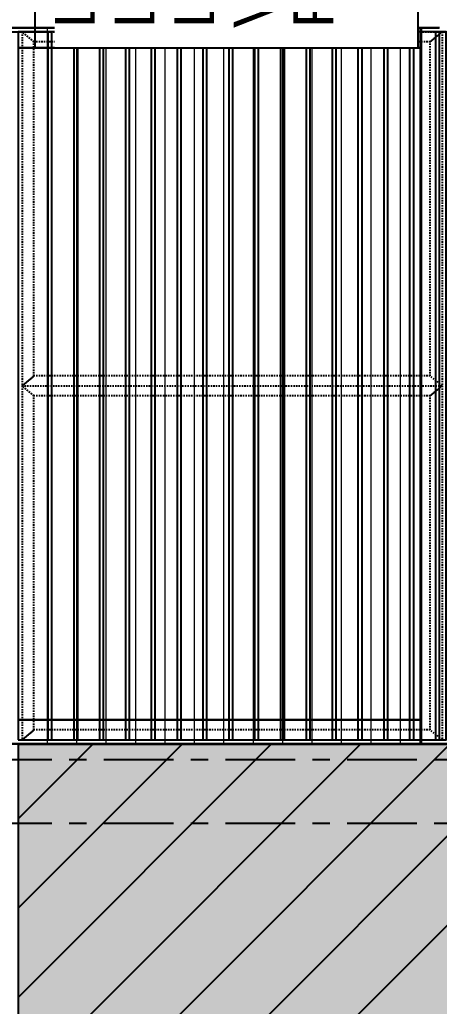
# Model space of a CAD drawing. Header units: millimetres. Extents: x -1379 to 1385823, y -4884429 to 548763.
# Drawn here: x 558776 to 559831, y -2335811 to -2333331 of the extents above; entities that cross this region are included whole.
import ezdxf

# ---------------------------------------------------------------- set-up
doc = ezdxf.new("R2010")
doc.units = ezdxf.units.MM
doc.set_wipeout_variables(frame=1)
for name, pattern in [('CENTER', [50.8, 31.75, -6.35, 6.35, -6.35]), ('TA_GL_000.70000', [1.925, 0.7, -0.175, 0.175, -0.175, 0.7]), ('TA_HL_001.00000', [6.5, 3.55, -2.95])]:
    doc.linetypes.add(name, pattern=pattern)
for name, color, linetype in [('000 - 0_SYM_DWG_GRIDLINE_MAIN_COLOR_251', 7, 'Continuous'), ('000 - CONCRETE_COL_HATCH_', 7, 'Continuous'), ('000 - EXISTING_PRECAST_MAIN_COLOR_3', 7, 'Continuous'), ('000 - GRID', 7, 'CENTER'), ('010 - ASPG_EXTR_MAIN_COLOR_2', 7, 'Continuous'), ('010 - ASPG_EXTR_WIPEOUT_', 7, 'Continuous'), ('010 - ASPG_FRAMING_MAIN_COLOR_1', 7, 'Continuous'), ('010 - ASPG_FRAMING_SUB_COLOR_2', 7, 'Continuous')]:
    doc.layers.add(name, color=color, linetype=linetype)
for name, color, linetype, plot in [('000 - CONCRETE_EX_LOUVERS_DEF_SUB', 7, 'Continuous', False), ('000 - ESTIMATE_ASPG_MAIN_COLOR_6', 7, 'Continuous', False), ('000 - ESTIMATE_ASPG_TEXT_COLOR_1', 7, 'Continuous', False), ('000 - ESTIMATE_ASPG_WIPEOUT_', 7, 'Continuous', False)]:
    doc.layers.add(name, color=color, linetype=linetype, plot=plot)
doc.layers.add('A-GLAZ-CURT', color=7, linetype='Continuous', lineweight=35)
doc.layers.add('WALL-E', color=7, linetype='Continuous', lineweight=50)
doc.styles.add('_Arial', font='arial.ttf')
doc.styles.add('TA', font='', dxfattribs={"height": 4.5})
doc.styles.get('TA').set_extended_font_data('Cordia New')

# ---------------------------------------------------------------- blocks, each defined once
blk = doc.blocks.new('DPA_CP_Entrance Louver Grill Vertical Z - Louver Grill Vertical Z-5247767-IV01 - ELEVATION 2')
at = {"layer": '000 - CONCRETE_EX_LOUVERS_DEF_SUB', "color": 7}
for p, q in [((-2311372.7, 114425), (-2311372.7, 111625)), ((-2311372.7, 114425), (-2311372.7, 111625)), ((-2311372.7, 111625), (-2311372.7, 114425)), ((-2311372.7, 111625), (-2311372.7, 114425)), ((-2311300.5, 111625), (-2311372.7, 111625)), ((-2311372.7, 111625), (-2311300.5, 111625)), ((-2311300.5, 111625), (-2311372.7, 111625)), ((-2311372.7, 111625), (-2311300.5, 111625))]:
    blk.add_line(p, q, dxfattribs=at)
blk = doc.blocks.new('GM_Louver Grill Vertical Z1 - Z Profile-4889443-IV01 - ELEVATION 2')
at = {"layer": '000 - CONCRETE_EX_LOUVERS_DEF_SUB', "color": 7, "lineweight": 9}
for p, q in [((-2311372.7, 111625), (-2311372.7, 114425)), ((-2311372.7, 111625), (-2311372.7, 114425)), ((-2311372.7, 111625), (-2311372.7, 114425)), ((-2311300.5, 111625), (-2311372.7, 111625)), ((-2311372.7, 111625), (-2311370.7, 111625)), ((-2311370.7, 111625), (-2311300.5, 111625))]:
    blk.add_line(p, q, dxfattribs=at)
blk = doc.blocks.new('DPA_CP_Entrance Louver Grill Vertical Z - Louver Grill Vertical Z-4889377-IV01 - ELEVATION 2')
at = {"layer": '000 - CONCRETE_EX_LOUVERS_DEF_SUB', "color": 7}
for p, q in [((-2311372.7, 114425), (-2311372.7, 111625)), ((-2311372.7, 114425), (-2311372.7, 111625)), ((-2311372.7, 111625), (-2311372.7, 114425)), ((-2311372.7, 111625), (-2311372.7, 114425)), ((-2311300.5, 111625), (-2311372.7, 111625)), ((-2311372.7, 111625), (-2311300.5, 111625)), ((-2311300.5, 111625), (-2311372.7, 111625)), ((-2311372.7, 111625), (-2311300.5, 111625))]:
    blk.add_line(p, q, dxfattribs=at)
blk = doc.blocks.new('DPA_CP_Entrance Louver Grill Vertical Z - Louver Grill Vertical Z-V25-IV01 - ELEVATION 2')
at = {"layer": '000 - CONCRETE_EX_LOUVERS_DEF_SUB', "color": 7}
for p, q in [((-2311372.7, 114425), (-2311372.7, 111625)), ((-2311372.7, 114425), (-2311372.7, 111625)), ((-2311372.7, 111625), (-2311372.7, 114425)), ((-2311372.7, 111625), (-2311372.7, 114425)), ((-2311299.7, 111625), (-2311372.7, 111625)), ((-2311372.7, 111625), (-2311300.5, 111625)), ((-2311300.5, 111625), (-2311372.7, 111625)), ((-2311372.7, 111625), (-2311300.5, 111625))]:
    blk.add_line(p, q, dxfattribs=at)
blk = doc.blocks.new('GM_Louver Grill Vertical Z1 - Z Profile-V26-IV01 - ELEVATION 2')
at = {"layer": '000 - CONCRETE_EX_LOUVERS_DEF_SUB', "color": 7, "lineweight": 9}
for p, q in [((-2311372.7, 111625), (-2311372.7, 114425)), ((-2311372.7, 111625), (-2311372.7, 114425)), ((-2311372.7, 111625), (-2311372.7, 114425)), ((-2311300.5, 111625), (-2311372.7, 111625)), ((-2311372.7, 111625), (-2311370.7, 111625)), ((-2311370.7, 111625), (-2311300.5, 111625))]:
    blk.add_line(p, q, dxfattribs=at)
blk = doc.blocks.new('DPA_CP_Entrance Louver Grill Vertical Z - Louver Grill Vertical Z-5239802-IV01 - ELEVATION 2')
at = {"layer": '000 - CONCRETE_EX_LOUVERS_DEF_SUB', "color": 7}
for p, q in [((-2312409.7, 111625), (-2311300.5, 111625)), ((-2312409.7, 111625), (-2311300.5, 111625)), ((-2311347.7, 111625), (-2311300.5, 111625)), ((-2311300.5, 111625), (-2311347.7, 111625)), ((-2311347.7, 111625), (-2311345.7, 111625)), ((-2311300.5, 111625), (-2311347.7, 111625)), ((-2311347.7, 111625), (-2311347.7, 109825)), ((-2311347.7, 109825), (-2311347.7, 111625)), ((-2311345.7, 111625), (-2311300.5, 111625)), ((-2311345.7, 111625), (-2311345.7, 109825)), ((-2311345.7, 111625), (-2311345.7, 109825)), ((-2311347.7, 111575), (-2312359.7, 111575)), ((-2312359.7, 111575), (-2311347.7, 111575)), ((-2311347.7, 111575), (-2312359.7, 111575)), ((-2312359.7, 111575), (-2311347.7, 111575)), ((-2311347.7, 111575), (-2311347.7, 109885)), ((-2311347.7, 109885), (-2311347.7, 111575)), ((-2311347.7, 111575), (-2311347.7, 109885)), ((-2311347.7, 109885), (-2311347.7, 111575)), ((-2312359.7, 109885), (-2311347.7, 109885)), ((-2312359.7, 109885), (-2311347.7, 109885)), ((-2311347.7, 109885), (-2312359.7, 109885)), ((-2312359.7, 109885), (-2311347.7, 109885)), ((-2311297.7, 109825), (-2312409.7, 109825)), ((-2312409.7, 109825), (-2311297.7, 109825)), ((-2311347.7, 109825), (-2311297.7, 109825)), ((-2311297.7, 109825), (-2311347.7, 109825)), ((-2311347.7, 109825), (-2311297.7, 109825)), ((-2311345.7, 109825), (-2311347.7, 109825)), ((-2311297.7, 109825), (-2311345.7, 109825))]:
    blk.add_line(p, q, dxfattribs=at)
blk = doc.blocks.new('GM_Louver Grill Vertical Z1 - Z Profile-V49-IV01 - ELEVATION 2')
at = {"layer": '000 - CONCRETE_EX_LOUVERS_DEF_SUB', "color": 7, "lineweight": 9}
blk.add_line((-2314009.7, 109825), (-2314009.7, 111625), dxfattribs=at)
blk = doc.blocks.new('DPA_CP_Entrance Louver Grill Vertical Z - Louver Grill Vertical Z-5242754-IV01 - ELEVATION 2')
at = {"layer": '000 - CONCRETE_EX_LOUVERS_DEF_SUB', "color": 7}
for p, q in [((-2312360.2, 111625), (-2312410.2, 111625)), ((-2312410.2, 111625), (-2312360.2, 111625)), ((-2312362.2, 111625), (-2312410.2, 111625)), ((-2312410.2, 111625), (-2312360.2, 111625)), ((-2311372.7, 111625), (-2312410.2, 111625)), ((-2311372.7, 111625), (-2312410.2, 111625)), ((-2312360.2, 111625), (-2312362.2, 111625)), ((-2311372.7, 111625), (-2311422.7, 111625)), ((-2311422.7, 111625), (-2311372.7, 111625)), ((-2311422.7, 111625), (-2311372.7, 111625)), ((-2311420.7, 111625), (-2311422.7, 111625)), ((-2311372.7, 111625), (-2311420.7, 111625)), ((-2312359.7, 111575), (-2311422.7, 111575)), ((-2311422.7, 111575), (-2312359.7, 111575)), ((-2312359.7, 111575), (-2311422.7, 111575)), ((-2311422.7, 111575), (-2312359.7, 111575)), ((-2311422.7, 109885), (-2312359.7, 109885)), ((-2311422.7, 109885), (-2312359.7, 109885)), ((-2312359.7, 109885), (-2311422.7, 109885)), ((-2311422.7, 109885), (-2312359.7, 109885)), ((-2312360.2, 109825), (-2312410.2, 109825)), ((-2312410.2, 109825), (-2312360.2, 109825)), ((-2312360.2, 109825), (-2312410.2, 109825)), ((-2312410.2, 109825), (-2312362.2, 109825)), ((-2312410.2, 109825), (-2311372.7, 109825)), ((-2311372.7, 109825), (-2312410.2, 109825)), ((-2312362.2, 109825), (-2312360.2, 109825)), ((-2311372.7, 109825), (-2311422.7, 109825)), ((-2311422.7, 109825), (-2311372.7, 109825)), ((-2311422.7, 109825), (-2311420.7, 109825)), ((-2311372.7, 109825), (-2311422.7, 109825)), ((-2311420.7, 109825), (-2311372.7, 109825))]:
    blk.add_line(p, q, dxfattribs=at)
blk = doc.blocks.new('DPA_Curved type A 1 - Curved Type A-V119-IV01 - ELEVATION 2')
at = {"layer": 'A-GLAZ-CURT', "color": 7}
blk.add_line((-2307859.7, 109825), (-2306459.7, 109825), dxfattribs=at)
blk = doc.blocks.new('C-1-IV01_REV00_20260605-145254_ELEVATION_2_EX')
at = {"layer": 'WALL-E', "color": 7, "lineweight": 9}
for p, q in [((-12040, 109824), (-16165, 109824)), ((-16145, 109824), (-10590, 109824)), ((-10310, 109824), (-16145, 109824)), ((-10590, 109824), (-15895, 109824)), ((-15895, 109824), (-10310, 109824)), ((-12880, 109824), (-13300, 109824)), ((-13300, 109824), (-12880, 109824)), ((-13072, 109824), (-12040, 109824))]:
    blk.add_line(p, q, dxfattribs=at)
at = {"layer": '000 - CONCRETE_EX_LOUVERS_DEF_SUB', "color": 7}
for name, p in [('DPA_CP_Entrance Louver Grill Vertical Z - Louver Grill Vertical Z-5247767-IV01 - ELEVATION 2', (2299332.7, -1)), ('GM_Louver Grill Vertical Z1 - Z Profile-4889443-IV01 - ELEVATION 2', (2299332.7, -1)), ('GM_Louver Grill Vertical Z1 - Z Profile-4889443-IV01 - ELEVATION 2', (2299332.7, -1)), ('GM_Louver Grill Vertical Z1 - Z Profile-4889443-IV01 - ELEVATION 2', (2299332.7, -1)), ('GM_Louver Grill Vertical Z1 - Z Profile-4889443-IV01 - ELEVATION 2', (2299332.7, -1)), ('GM_Louver Grill Vertical Z1 - Z Profile-4889443-IV01 - ELEVATION 2', (2299332.7, -1)), ('GM_Louver Grill Vertical Z1 - Z Profile-4889443-IV01 - ELEVATION 2', (2299332.7, -1)), ('GM_Louver Grill Vertical Z1 - Z Profile-4889443-IV01 - ELEVATION 2', (2299332.7, -1)), ('GM_Louver Grill Vertical Z1 - Z Profile-4889443-IV01 - ELEVATION 2', (2299332.7, -1)), ('GM_Louver Grill Vertical Z1 - Z Profile-4889443-IV01 - ELEVATION 2', (2299332.7, -1)), ('GM_Louver Grill Vertical Z1 - Z Profile-4889443-IV01 - ELEVATION 2', (2299332.7, -1)), ('GM_Louver Grill Vertical Z1 - Z Profile-4889443-IV01 - ELEVATION 2', (2299332.7, -1)), ('GM_Louver Grill Vertical Z1 - Z Profile-4889443-IV01 - ELEVATION 2', (2299332.7, -1)), ('GM_Louver Grill Vertical Z1 - Z Profile-4889443-IV01 - ELEVATION 2', (2299332.7, -1)), ('GM_Louver Grill Vertical Z1 - Z Profile-4889443-IV01 - ELEVATION 2', (2299332.7, -1)), ('GM_Louver Grill Vertical Z1 - Z Profile-4889443-IV01 - ELEVATION 2', (2299332.7, -1)), ('GM_Louver Grill Vertical Z1 - Z Profile-4889443-IV01 - ELEVATION 2', (2299332.7, -1)), ('DPA_CP_Entrance Louver Grill Vertical Z - Louver Grill Vertical Z-4889377-IV01 - ELEVATION 2', (2299332.7, -1)), ('GM_Louver Grill Vertical Z1 - Z Profile-4889443-IV01 - ELEVATION 2', (2299332.7, -1)), ('GM_Louver Grill Vertical Z1 - Z Profile-4889443-IV01 - ELEVATION 2', (2299332.7, -1)), ('GM_Louver Grill Vertical Z1 - Z Profile-4889443-IV01 - ELEVATION 2', (2299332.7, -1)), ('GM_Louver Grill Vertical Z1 - Z Profile-4889443-IV01 - ELEVATION 2', (2299332.7, -1)), ('GM_Louver Grill Vertical Z1 - Z Profile-4889443-IV01 - ELEVATION 2', (2299332.7, -1)), ('GM_Louver Grill Vertical Z1 - Z Profile-4889443-IV01 - ELEVATION 2', (2299332.7, -1)), ('GM_Louver Grill Vertical Z1 - Z Profile-4889443-IV01 - ELEVATION 2', (2299332.7, -1)), ('GM_Louver Grill Vertical Z1 - Z Profile-4889443-IV01 - ELEVATION 2', (2299332.7, -1)), ('GM_Louver Grill Vertical Z1 - Z Profile-4889443-IV01 - ELEVATION 2', (2299332.7, -1)), ('GM_Louver Grill Vertical Z1 - Z Profile-4889443-IV01 - ELEVATION 2', (2299332.7, -1)), ('GM_Louver Grill Vertical Z1 - Z Profile-4889443-IV01 - ELEVATION 2', (2299332.7, -1)), ('GM_Louver Grill Vertical Z1 - Z Profile-4889443-IV01 - ELEVATION 2', (2299332.7, -1)), ('GM_Louver Grill Vertical Z1 - Z Profile-4889443-IV01 - ELEVATION 2', (2299332.7, -1)), ('GM_Louver Grill Vertical Z1 - Z Profile-4889443-IV01 - ELEVATION 2', (2299332.7, -1)), ('GM_Louver Grill Vertical Z1 - Z Profile-4889443-IV01 - ELEVATION 2', (2299332.7, -1)), ('GM_Louver Grill Vertical Z1 - Z Profile-4889443-IV01 - ELEVATION 2', (2299332.7, -1)), ('GM_Louver Grill Vertical Z1 - Z Profile-4889443-IV01 - ELEVATION 2', (2299332.7, -1)), ('GM_Louver Grill Vertical Z1 - Z Profile-4889443-IV01 - ELEVATION 2', (2299332.7, -1)), ('GM_Louver Grill Vertical Z1 - Z Profile-4889443-IV01 - ELEVATION 2', (2299332.7, -1)), ('DPA_CP_Entrance Louver Grill Vertical Z - Louver Grill Vertical Z-4889377-IV01 - ELEVATION 2', (2299332.7, -1)), ('DPA_CP_Entrance Louver Grill Vertical Z - Louver Grill Vertical Z-4889377-IV01 - ELEVATION 2', (2299332.7, -1)), ('DPA_CP_Entrance Louver Grill Vertical Z - Louver Grill Vertical Z-4889377-IV01 - ELEVATION 2', (2299332.7, -1)), ('DPA_CP_Entrance Louver Grill Vertical Z - Louver Grill Vertical Z-4889377-IV01 - ELEVATION 2', (2299332.7, -1)), ('GM_Louver Grill Vertical Z1 - Z Profile-4889443-IV01 - ELEVATION 2', (2299332.7, -1)), ('GM_Louver Grill Vertical Z1 - Z Profile-4889443-IV01 - ELEVATION 2', (2299332.7, -1)), ('GM_Louver Grill Vertical Z1 - Z Profile-4889443-IV01 - ELEVATION 2', (2299332.7, -1)), ('GM_Louver Grill Vertical Z1 - Z Profile-4889443-IV01 - ELEVATION 2', (2299332.7, -1)), ('GM_Louver Grill Vertical Z1 - Z Profile-4889443-IV01 - ELEVATION 2', (2299332.7, -1)), ('GM_Louver Grill Vertical Z1 - Z Profile-4889443-IV01 - ELEVATION 2', (2299332.7, -1)), ('GM_Louver Grill Vertical Z1 - Z Profile-4889443-IV01 - ELEVATION 2', (2299332.7, -1)), ('GM_Louver Grill Vertical Z1 - Z Profile-4889443-IV01 - ELEVATION 2', (2299332.7, -1)), ('GM_Louver Grill Vertical Z1 - Z Profile-4889443-IV01 - ELEVATION 2', (2299332.7, -1)), ('GM_Louver Grill Vertical Z1 - Z Profile-4889443-IV01 - ELEVATION 2', (2299332.7, -1)), ('GM_Louver Grill Vertical Z1 - Z Profile-4889443-IV01 - ELEVATION 2', (2299332.7, -1)), ('GM_Louver Grill Vertical Z1 - Z Profile-4889443-IV01 - ELEVATION 2', (2299332.7, -1)), ('GM_Louver Grill Vertical Z1 - Z Profile-4889443-IV01 - ELEVATION 2', (2299332.7, -1)), ('GM_Louver Grill Vertical Z1 - Z Profile-4889443-IV01 - ELEVATION 2', (2299332.7, -1)), ('GM_Louver Grill Vertical Z1 - Z Profile-4889443-IV01 - ELEVATION 2', (2299332.7, -1)), ('GM_Louver Grill Vertical Z1 - Z Profile-4889443-IV01 - ELEVATION 2', (2299332.7, -1)), ('GM_Louver Grill Vertical Z1 - Z Profile-4889443-IV01 - ELEVATION 2', (2299332.7, -1)), ('GM_Louver Grill Vertical Z1 - Z Profile-4889443-IV01 - ELEVATION 2', (2299332.7, -1)), ('GM_Louver Grill Vertical Z1 - Z Profile-4889443-IV01 - ELEVATION 2', (2299332.7, -1)), ('GM_Louver Grill Vertical Z1 - Z Profile-4889443-IV01 - ELEVATION 2', (2299332.7, -1)), ('GM_Louver Grill Vertical Z1 - Z Profile-4889443-IV01 - ELEVATION 2', (2299332.7, -1)), ('GM_Louver Grill Vertical Z1 - Z Profile-4889443-IV01 - ELEVATION 2', (2299332.7, -1)), ('GM_Louver Grill Vertical Z1 - Z Profile-4889443-IV01 - ELEVATION 2', (2299332.7, -1)), ('GM_Louver Grill Vertical Z1 - Z Profile-4889443-IV01 - ELEVATION 2', (2299332.7, -1)), ('GM_Louver Grill Vertical Z1 - Z Profile-4889443-IV01 - ELEVATION 2', (2299332.7, -1)), ('GM_Louver Grill Vertical Z1 - Z Profile-4889443-IV01 - ELEVATION 2', (2299332.7, -1)), ('GM_Louver Grill Vertical Z1 - Z Profile-4889443-IV01 - ELEVATION 2', (2299332.7, -1)), ('GM_Louver Grill Vertical Z1 - Z Profile-4889443-IV01 - ELEVATION 2', (2299332.7, -1)), ('GM_Louver Grill Vertical Z1 - Z Profile-4889443-IV01 - ELEVATION 2', (2299332.7, -1)), ('GM_Louver Grill Vertical Z1 - Z Profile-4889443-IV01 - ELEVATION 2', (2299332.7, -1)), ('GM_Louver Grill Vertical Z1 - Z Profile-4889443-IV01 - ELEVATION 2', (2299332.7, -1)), ('GM_Louver Grill Vertical Z1 - Z Profile-4889443-IV01 - ELEVATION 2', (2299332.7, -1)), ('GM_Louver Grill Vertical Z1 - Z Profile-4889443-IV01 - ELEVATION 2', (2299332.7, -1)), ('GM_Louver Grill Vertical Z1 - Z Profile-4889443-IV01 - ELEVATION 2', (2299332.7, -1)), ('GM_Louver Grill Vertical Z1 - Z Profile-4889443-IV01 - ELEVATION 2', (2299332.7, -1)), ('GM_Louver Grill Vertical Z1 - Z Profile-4889443-IV01 - ELEVATION 2', (2299332.7, -1)), ('GM_Louver Grill Vertical Z1 - Z Profile-4889443-IV01 - ELEVATION 2', (2299332.7, -1)), ('GM_Louver Grill Vertical Z1 - Z Profile-4889443-IV01 - ELEVATION 2', (2299332.7, -1)), ('GM_Louver Grill Vertical Z1 - Z Profile-4889443-IV01 - ELEVATION 2', (2299332.7, -1)), ('GM_Louver Grill Vertical Z1 - Z Profile-4889443-IV01 - ELEVATION 2', (2299332.7, -1)), ('GM_Louver Grill Vertical Z1 - Z Profile-4889443-IV01 - ELEVATION 2', (2299332.7, -1)), ('GM_Louver Grill Vertical Z1 - Z Profile-4889443-IV01 - ELEVATION 2', (2299332.7, -1)), ('GM_Louver Grill Vertical Z1 - Z Profile-4889443-IV01 - ELEVATION 2', (2299332.7, -1)), ('GM_Louver Grill Vertical Z1 - Z Profile-4889443-IV01 - ELEVATION 2', (2299332.7, -1)), ('GM_Louver Grill Vertical Z1 - Z Profile-4889443-IV01 - ELEVATION 2', (2299332.7, -1)), ('GM_Louver Grill Vertical Z1 - Z Profile-4889443-IV01 - ELEVATION 2', (2299332.7, -1)), ('GM_Louver Grill Vertical Z1 - Z Profile-4889443-IV01 - ELEVATION 2', (2299332.7, -1)), ('GM_Louver Grill Vertical Z1 - Z Profile-4889443-IV01 - ELEVATION 2', (2299332.7, -1)), ('GM_Louver Grill Vertical Z1 - Z Profile-4889443-IV01 - ELEVATION 2', (2299332.7, -1)), ('GM_Louver Grill Vertical Z1 - Z Profile-4889443-IV01 - ELEVATION 2', (2299332.7, -1)), ('GM_Louver Grill Vertical Z1 - Z Profile-4889443-IV01 - ELEVATION 2', (2299332.7, -1)), ('GM_Louver Grill Vertical Z1 - Z Profile-4889443-IV01 - ELEVATION 2', (2299332.7, -1)), ('GM_Louver Grill Vertical Z1 - Z Profile-4889443-IV01 - ELEVATION 2', (2299332.7, -1)), ('GM_Louver Grill Vertical Z1 - Z Profile-4889443-IV01 - ELEVATION 2', (2299332.7, -1)), ('GM_Louver Grill Vertical Z1 - Z Profile-4889443-IV01 - ELEVATION 2', (2299332.7, -1)), ('GM_Louver Grill Vertical Z1 - Z Profile-4889443-IV01 - ELEVATION 2', (2299332.7, -1)), ('GM_Louver Grill Vertical Z1 - Z Profile-4889443-IV01 - ELEVATION 2', (2299332.7, -1)), ('GM_Louver Grill Vertical Z1 - Z Profile-4889443-IV01 - ELEVATION 2', (2299332.7, -1)), ('GM_Louver Grill Vertical Z1 - Z Profile-4889443-IV01 - ELEVATION 2', (2299332.7, -1)), ('GM_Louver Grill Vertical Z1 - Z Profile-4889443-IV01 - ELEVATION 2', (2299332.7, -1)), ('GM_Louver Grill Vertical Z1 - Z Profile-4889443-IV01 - ELEVATION 2', (2299332.7, -1)), ('GM_Louver Grill Vertical Z1 - Z Profile-4889443-IV01 - ELEVATION 2', (2299332.7, -1)), ('GM_Louver Grill Vertical Z1 - Z Profile-4889443-IV01 - ELEVATION 2', (2299332.7, -1)), ('GM_Louver Grill Vertical Z1 - Z Profile-4889443-IV01 - ELEVATION 2', (2299332.7, -1)), ('GM_Louver Grill Vertical Z1 - Z Profile-4889443-IV01 - ELEVATION 2', (2299332.7, -1)), ('GM_Louver Grill Vertical Z1 - Z Profile-4889443-IV01 - ELEVATION 2', (2299332.7, -1)), ('GM_Louver Grill Vertical Z1 - Z Profile-4889443-IV01 - ELEVATION 2', (2299332.7, -1)), ('GM_Louver Grill Vertical Z1 - Z Profile-4889443-IV01 - ELEVATION 2', (2299332.7, -1)), ('GM_Louver Grill Vertical Z1 - Z Profile-4889443-IV01 - ELEVATION 2', (2299332.7, -1)), ('GM_Louver Grill Vertical Z1 - Z Profile-4889443-IV01 - ELEVATION 2', (2299332.7, -1)), ('GM_Louver Grill Vertical Z1 - Z Profile-4889443-IV01 - ELEVATION 2', (2299332.7, -1)), ('GM_Louver Grill Vertical Z1 - Z Profile-4889443-IV01 - ELEVATION 2', (2299332.7, -1)), ('GM_Louver Grill Vertical Z1 - Z Profile-4889443-IV01 - ELEVATION 2', (2299332.7, -1)), ('GM_Louver Grill Vertical Z1 - Z Profile-4889443-IV01 - ELEVATION 2', (2299332.7, -1)), ('GM_Louver Grill Vertical Z1 - Z Profile-4889443-IV01 - ELEVATION 2', (2299332.7, -1)), ('GM_Louver Grill Vertical Z1 - Z Profile-4889443-IV01 - ELEVATION 2', (2299332.7, -1)), ('DPA_CP_Entrance Louver Grill Vertical Z - Louver Grill Vertical Z-4889377-IV01 - ELEVATION 2', (2299332.7, -1)), ('DPA_CP_Entrance Louver Grill Vertical Z - Louver Grill Vertical Z-4889377-IV01 - ELEVATION 2', (2299332.7, -1)), ('DPA_CP_Entrance Louver Grill Vertical Z - Louver Grill Vertical Z-4889377-IV01 - ELEVATION 2', (2299332.7, -1)), ('DPA_CP_Entrance Louver Grill Vertical Z - Louver Grill Vertical Z-4889377-IV01 - ELEVATION 2', (2299332.7, -1)), ('DPA_CP_Entrance Louver Grill Vertical Z - Louver Grill Vertical Z-V25-IV01 - ELEVATION 2', (2299332.7, -1)), ('GM_Louver Grill Vertical Z1 - Z Profile-4889443-IV01 - ELEVATION 2', (2299332.7, -1)), ('GM_Louver Grill Vertical Z1 - Z Profile-4889443-IV01 - ELEVATION 2', (2299332.7, -1)), ('GM_Louver Grill Vertical Z1 - Z Profile-4889443-IV01 - ELEVATION 2', (2299332.7, -1)), ('GM_Louver Grill Vertical Z1 - Z Profile-4889443-IV01 - ELEVATION 2', (2299332.7, -1)), ('GM_Louver Grill Vertical Z1 - Z Profile-4889443-IV01 - ELEVATION 2', (2299332.7, -1)), ('GM_Louver Grill Vertical Z1 - Z Profile-4889443-IV01 - ELEVATION 2', (2299332.7, -1)), ('GM_Louver Grill Vertical Z1 - Z Profile-4889443-IV01 - ELEVATION 2', (2299332.7, -1)), ('GM_Louver Grill Vertical Z1 - Z Profile-4889443-IV01 - ELEVATION 2', (2299332.7, -1)), ('GM_Louver Grill Vertical Z1 - Z Profile-4889443-IV01 - ELEVATION 2', (2299332.7, -1)), ('GM_Louver Grill Vertical Z1 - Z Profile-4889443-IV01 - ELEVATION 2', (2299332.7, -1)), ('GM_Louver Grill Vertical Z1 - Z Profile-4889443-IV01 - ELEVATION 2', (2299332.7, -1)), ('GM_Louver Grill Vertical Z1 - Z Profile-4889443-IV01 - ELEVATION 2', (2299332.7, -1)), ('GM_Louver Grill Vertical Z1 - Z Profile-4889443-IV01 - ELEVATION 2', (2299332.7, -1)), ('GM_Louver Grill Vertical Z1 - Z Profile-4889443-IV01 - ELEVATION 2', (2299332.7, -1)), ('GM_Louver Grill Vertical Z1 - Z Profile-4889443-IV01 - ELEVATION 2', (2299332.7, -1)), ('GM_Louver Grill Vertical Z1 - Z Profile-4889443-IV01 - ELEVATION 2', (2299332.7, -1)), ('GM_Louver Grill Vertical Z1 - Z Profile-4889443-IV01 - ELEVATION 2', (2299332.7, -1)), ('GM_Louver Grill Vertical Z1 - Z Profile-4889443-IV01 - ELEVATION 2', (2299332.7, -1)), ('GM_Louver Grill Vertical Z1 - Z Profile-4889443-IV01 - ELEVATION 2', (2299332.7, -1)), ('GM_Louver Grill Vertical Z1 - Z Profile-4889443-IV01 - ELEVATION 2', (2299332.7, -1)), ('GM_Louver Grill Vertical Z1 - Z Profile-4889443-IV01 - ELEVATION 2', (2299332.7, -1)), ('GM_Louver Grill Vertical Z1 - Z Profile-4889443-IV01 - ELEVATION 2', (2299332.7, -1)), ('GM_Louver Grill Vertical Z1 - Z Profile-4889443-IV01 - ELEVATION 2', (2299332.7, -1)), ('GM_Louver Grill Vertical Z1 - Z Profile-4889443-IV01 - ELEVATION 2', (2299332.7, -1)), ('GM_Louver Grill Vertical Z1 - Z Profile-4889443-IV01 - ELEVATION 2', (2299332.7, -1)), ('GM_Louver Grill Vertical Z1 - Z Profile-4889443-IV01 - ELEVATION 2', (2299332.7, -1)), ('GM_Louver Grill Vertical Z1 - Z Profile-4889443-IV01 - ELEVATION 2', (2299332.7, -1)), ('GM_Louver Grill Vertical Z1 - Z Profile-4889443-IV01 - ELEVATION 2', (2299332.7, -1)), ('GM_Louver Grill Vertical Z1 - Z Profile-4889443-IV01 - ELEVATION 2', (2299332.7, -1)), ('GM_Louver Grill Vertical Z1 - Z Profile-4889443-IV01 - ELEVATION 2', (2299332.7, -1)), ('GM_Louver Grill Vertical Z1 - Z Profile-4889443-IV01 - ELEVATION 2', (2299332.7, -1)), ('GM_Louver Grill Vertical Z1 - Z Profile-4889443-IV01 - ELEVATION 2', (2299332.7, -1)), ('GM_Louver Grill Vertical Z1 - Z Profile-4889443-IV01 - ELEVATION 2', (2299332.7, -1)), ('GM_Louver Grill Vertical Z1 - Z Profile-4889443-IV01 - ELEVATION 2', (2299332.7, -1)), ('GM_Louver Grill Vertical Z1 - Z Profile-4889443-IV01 - ELEVATION 2', (2299332.7, -1)), ('GM_Louver Grill Vertical Z1 - Z Profile-4889443-IV01 - ELEVATION 2', (2299332.7, -1)), ('GM_Louver Grill Vertical Z1 - Z Profile-4889443-IV01 - ELEVATION 2', (2299332.7, -1)), ('GM_Louver Grill Vertical Z1 - Z Profile-4889443-IV01 - ELEVATION 2', (2299332.7, -1)), ('GM_Louver Grill Vertical Z1 - Z Profile-4889443-IV01 - ELEVATION 2', (2299332.7, -1)), ('GM_Louver Grill Vertical Z1 - Z Profile-4889443-IV01 - ELEVATION 2', (2299332.7, -1)), ('GM_Louver Grill Vertical Z1 - Z Profile-4889443-IV01 - ELEVATION 2', (2299332.7, -1)), ('GM_Louver Grill Vertical Z1 - Z Profile-4889443-IV01 - ELEVATION 2', (2299332.7, -1)), ('GM_Louver Grill Vertical Z1 - Z Profile-4889443-IV01 - ELEVATION 2', (2299332.7, -1)), ('GM_Louver Grill Vertical Z1 - Z Profile-4889443-IV01 - ELEVATION 2', (2299332.7, -1)), ('GM_Louver Grill Vertical Z1 - Z Profile-4889443-IV01 - ELEVATION 2', (2299332.7, -1)), ('GM_Louver Grill Vertical Z1 - Z Profile-4889443-IV01 - ELEVATION 2', (2299332.7, -1)), ('GM_Louver Grill Vertical Z1 - Z Profile-4889443-IV01 - ELEVATION 2', (2299332.7, -1)), ('GM_Louver Grill Vertical Z1 - Z Profile-4889443-IV01 - ELEVATION 2', (2299332.7, -1)), ('GM_Louver Grill Vertical Z1 - Z Profile-4889443-IV01 - ELEVATION 2', (2299332.7, -1)), ('GM_Louver Grill Vertical Z1 - Z Profile-4889443-IV01 - ELEVATION 2', (2299332.7, -1)), ('GM_Louver Grill Vertical Z1 - Z Profile-4889443-IV01 - ELEVATION 2', (2299332.7, -1)), ('GM_Louver Grill Vertical Z1 - Z Profile-4889443-IV01 - ELEVATION 2', (2299332.7, -1)), ('GM_Louver Grill Vertical Z1 - Z Profile-4889443-IV01 - ELEVATION 2', (2299332.7, -1)), ('GM_Louver Grill Vertical Z1 - Z Profile-4889443-IV01 - ELEVATION 2', (2299332.7, -1)), ('GM_Louver Grill Vertical Z1 - Z Profile-4889443-IV01 - ELEVATION 2', (2299332.7, -1)), ('GM_Louver Grill Vertical Z1 - Z Profile-4889443-IV01 - ELEVATION 2', (2299332.7, -1)), ('GM_Louver Grill Vertical Z1 - Z Profile-4889443-IV01 - ELEVATION 2', (2299332.7, -1)), ('GM_Louver Grill Vertical Z1 - Z Profile-4889443-IV01 - ELEVATION 2', (2299332.7, -1)), ('GM_Louver Grill Vertical Z1 - Z Profile-4889443-IV01 - ELEVATION 2', (2299332.7, -1)), ('GM_Louver Grill Vertical Z1 - Z Profile-4889443-IV01 - ELEVATION 2', (2299332.7, -1)), ('GM_Louver Grill Vertical Z1 - Z Profile-4889443-IV01 - ELEVATION 2', (2299332.7, -1)), ('GM_Louver Grill Vertical Z1 - Z Profile-4889443-IV01 - ELEVATION 2', (2299332.7, -1)), ('GM_Louver Grill Vertical Z1 - Z Profile-4889443-IV01 - ELEVATION 2', (2299332.7, -1)), ('GM_Louver Grill Vertical Z1 - Z Profile-4889443-IV01 - ELEVATION 2', (2299332.7, -1)), ('GM_Louver Grill Vertical Z1 - Z Profile-4889443-IV01 - ELEVATION 2', (2299332.7, -1)), ('GM_Louver Grill Vertical Z1 - Z Profile-4889443-IV01 - ELEVATION 2', (2299332.7, -1)), ('GM_Louver Grill Vertical Z1 - Z Profile-4889443-IV01 - ELEVATION 2', (2299332.7, -1)), ('GM_Louver Grill Vertical Z1 - Z Profile-4889443-IV01 - ELEVATION 2', (2299332.7, -1)), ('GM_Louver Grill Vertical Z1 - Z Profile-4889443-IV01 - ELEVATION 2', (2299332.7, -1)), ('GM_Louver Grill Vertical Z1 - Z Profile-4889443-IV01 - ELEVATION 2', (2299332.7, -1)), ('GM_Louver Grill Vertical Z1 - Z Profile-4889443-IV01 - ELEVATION 2', (2299332.7, -1)), ('GM_Louver Grill Vertical Z1 - Z Profile-4889443-IV01 - ELEVATION 2', (2299332.7, -1)), ('GM_Louver Grill Vertical Z1 - Z Profile-4889443-IV01 - ELEVATION 2', (2299332.7, -1)), ('GM_Louver Grill Vertical Z1 - Z Profile-4889443-IV01 - ELEVATION 2', (2299332.7, -1)), ('GM_Louver Grill Vertical Z1 - Z Profile-4889443-IV01 - ELEVATION 2', (2299332.7, -1)), ('GM_Louver Grill Vertical Z1 - Z Profile-4889443-IV01 - ELEVATION 2', (2299332.7, -1)), ('GM_Louver Grill Vertical Z1 - Z Profile-V26-IV01 - ELEVATION 2', (2299332.7, -1)), ('GM_Louver Grill Vertical Z1 - Z Profile-V26-IV01 - ELEVATION 2', (2299332.7, -1)), ('GM_Louver Grill Vertical Z1 - Z Profile-V26-IV01 - ELEVATION 2', (2299332.7, -1)), ('GM_Louver Grill Vertical Z1 - Z Profile-V26-IV01 - ELEVATION 2', (2299332.7, -1)), ('GM_Louver Grill Vertical Z1 - Z Profile-V26-IV01 - ELEVATION 2', (2299332.7, -1)), ('GM_Louver Grill Vertical Z1 - Z Profile-V26-IV01 - ELEVATION 2', (2299332.7, -1)), ('GM_Louver Grill Vertical Z1 - Z Profile-V26-IV01 - ELEVATION 2', (2299332.7, -1)), ('GM_Louver Grill Vertical Z1 - Z Profile-V26-IV01 - ELEVATION 2', (2299332.7, -1)), ('GM_Louver Grill Vertical Z1 - Z Profile-V26-IV01 - ELEVATION 2', (2299332.7, -1)), ('GM_Louver Grill Vertical Z1 - Z Profile-V26-IV01 - ELEVATION 2', (2299332.7, -1)), ('GM_Louver Grill Vertical Z1 - Z Profile-V26-IV01 - ELEVATION 2', (2299332.7, -1)), ('GM_Louver Grill Vertical Z1 - Z Profile-V26-IV01 - ELEVATION 2', (2299332.7, -1)), ('GM_Louver Grill Vertical Z1 - Z Profile-V26-IV01 - ELEVATION 2', (2299332.7, -1)), ('GM_Louver Grill Vertical Z1 - Z Profile-V26-IV01 - ELEVATION 2', (2299332.7, -1)), ('GM_Louver Grill Vertical Z1 - Z Profile-V26-IV01 - ELEVATION 2', (2299332.7, -1)), ('GM_Louver Grill Vertical Z1 - Z Profile-V26-IV01 - ELEVATION 2', (2299332.7, -1)), ('DPA_CP_Entrance Louver Grill Vertical Z - Louver Grill Vertical Z-5242754-IV01 - ELEVATION 2', (2299332.7, -1)), ('DPA_CP_Entrance Louver Grill Vertical Z - Louver Grill Vertical Z-5239802-IV01 - ELEVATION 2', (2299332.7, -1)), ('GM_Louver Grill Vertical Z1 - Z Profile-V49-IV01 - ELEVATION 2', (2301056.7, -1)), ('GM_Louver Grill Vertical Z1 - Z Profile-V49-IV01 - ELEVATION 2', (2301130.7, -1)), ('GM_Louver Grill Vertical Z1 - Z Profile-V49-IV01 - ELEVATION 2', (2301204.7, -1)), ('GM_Louver Grill Vertical Z1 - Z Profile-V49-IV01 - ELEVATION 2', (2301278.7, -1)), ('GM_Louver Grill Vertical Z1 - Z Profile-V49-IV01 - ELEVATION 2', (2301352.7, -1)), ('GM_Louver Grill Vertical Z1 - Z Profile-V49-IV01 - ELEVATION 2', (2301426.7, -1)), ('GM_Louver Grill Vertical Z1 - Z Profile-V49-IV01 - ELEVATION 2', (2301500.7, -1)), ('GM_Louver Grill Vertical Z1 - Z Profile-V49-IV01 - ELEVATION 2', (2301574.7, -1)), ('GM_Louver Grill Vertical Z1 - Z Profile-V49-IV01 - ELEVATION 2', (2301648.7, -1)), ('GM_Louver Grill Vertical Z1 - Z Profile-V49-IV01 - ELEVATION 2', (2301722.7, -1)), ('GM_Louver Grill Vertical Z1 - Z Profile-V49-IV01 - ELEVATION 2', (2301796.7, -1)), ('GM_Louver Grill Vertical Z1 - Z Profile-V49-IV01 - ELEVATION 2', (2301870.7, -1)), ('GM_Louver Grill Vertical Z1 - Z Profile-V49-IV01 - ELEVATION 2', (2301944.7, -1))]:
    blk.add_blockref(name, p, dxfattribs=at)
at = {"layer": 'A-GLAZ-CURT', "color": 7}
blk.add_blockref('DPA_Curved type A 1 - Curved Type A-V119-IV01 - ELEVATION 2', (2294832.7, -1), dxfattribs=at)
blk = doc.blocks.new('*U1745')
at = {"color": 7}
blk.add_wipeout([(50, 0), (1127, 0), (1127, 1780), (50, 1780)], dxfattribs=at).dxf.layer = '010 - ASPG_EXTR_WIPEOUT_'
at = {"layer": '010 - ASPG_EXTR_MAIN_COLOR_2', "color": 7}
for points in [[(125, 0), (135.2, 0), (135.2, 1780), (125, 1780)], [(190, 0), (200.2, 0), (200.2, 1780), (190, 1780)], [(255, 0), (265.2, 0), (265.2, 1780), (255, 1780)], [(320, 0), (330.2, 0), (330.2, 1780), (320, 1780)], [(385, 0), (395.2, 0), (395.2, 1780), (385, 1780)], [(450, 0), (460.2, 0), (460.2, 1780), (450, 1780)], [(515, 0), (525.2, 0), (525.2, 1780), (515, 1780)], [(580, 0), (590.2, 0), (590.2, 1780), (580, 1780)], [(645, 0), (655.2, 0), (655.2, 1780), (645, 1780)], [(710, 0), (720.2, 0), (720.2, 1780), (710, 1780)], [(775, 0), (785.2, 0), (785.2, 1780), (775, 1780)], [(840, 0), (850.2, 0), (850.2, 1780), (840, 1780)], [(905, 0), (915.2, 0), (915.2, 1780), (905, 1780)], [(970, 0), (980.2, 0), (980.2, 1780), (970, 1780)], [(1035, 0), (1045.2, 0), (1045.2, 1780), (1035, 1780)], [(1100, 0), (1110.2, 0), (1110.2, 1780), (1100, 1780)]]:
    blk.add_lwpolyline(points, close=True, dxfattribs=at)
at = {"layer": '010 - ASPG_FRAMING_SUB_COLOR_2', "color": 7}
blk.add_lwpolyline([(50, 0), (1127, 0), (1127, 1780), (50, 1780)], close=True, dxfattribs=at)
blk = doc.blocks.new('*U1759')
at = {"layer": '010 - ASPG_FRAMING_MAIN_COLOR_1', "color": 7, "linetype": 'ByBlock'}
for points in [[(0, 0), (0, 1057), (25, 1027), (25, 30), (0, 0)], [(890, 1057), (0, 1057), (25, 1027), (865, 1027)], [(890, 0), (890, 1057), (865, 1027), (865, 30), (890, 0)], [(25, 30), (865, 30), (890, 0), (0, 0), (25, 30)]]:
    blk.add_lwpolyline(points, close=True, dxfattribs=at)
blk = doc.blocks.new('*U1841')
at = {"layer": '000 - 0_SYM_DWG_GRIDLINE_MAIN_COLOR_251', "color": 7, "linetype": 'ByBlock', "ltscale": 5}
blk.add_line((20, 0), (-470.6, 0), dxfattribs=at)
at = {"color": 7, "style": 'TA', "flags": 1}
blk.add_attdef('LOCATION', (6, -6), '', height=4.5, rotation=270, dxfattribs=at)
blk = doc.blocks.new('C-1-IV01_REV00_20260614-170635_ELEVAITON_2_DIMS')
at = {"layer": '000 - GRID', "color": 7, "linetype": 'TA_GL_000.70000', "xscale": 50, "yscale": 50, "zscale": 50, "rotation": 180}
for p in [(-22530, 111614), (-22530, 109785), (-22530, 109625)]:
    blk.add_blockref('*U1841', p, dxfattribs=at)
blk = doc.blocks.new('C-1-IV01_REV00-1_20260614-180613_ELEVATION_2_PRECAST')
at = {"layer": '000 - CONCRETE_COL_HATCH_'}
h = blk.add_hatch(dxfattribs=at)
h.set_pattern_fill('ANSI31')
h.set_pattern_definition([(45, (0, 0), (-112.2532, 112.2532), [])])
h.paths.add_polyline_path([(-782.9, 109824), (-13027, 109824), (-13027, 106774), (-14627, 106774), (-14627, 109824), (-16372.1, 109824), (-16372.1, 103674), (-782.9, 103674)])
h = blk.add_hatch(dxfattribs=at)
h.set_pattern_fill('AR-CONC', scale=0.05)
h.set_pattern_definition([(50, (0, 0), (455.4617, -39.8477), [47.625, -523.875]), (355, (0, 0), (-88.1086, 477.6421), [38.1, -419.1015]), (100.45144, (37.96, -3.3), (367.3531, 437.7944), [40.475, -445.2256]), (46.1842, (5e-15, 127), (677.6976, -105.1058), [71.4375, -785.8125]), (96.63556, (56.5, 118.24), (593.5103, 618.5653), [60.7126, -667.839]), (351.18415, (5e-15, 127), (593.5103, 618.5653), [57.15, -628.6493]), (21, (63.5, 95.25), (379.036, -255.663), [47.625, -523.875]), (326, (63.5, 95.25), (154.505, 460.47), [38.1, -419.1]), (71.45144, (95.1, 73.94), (533.541, 204.807), [40.475, -445.2248]), (37.5, (0, 0), (7.7215, 211.3876), [0, -414.02, 0, -425.45, 0, -420.6875]), (7.5, (0, 0), (167.04916, 250.45144), [0, -242.57, 0, -404.495, 0, -160.3375]), (327.5, (-141.6, 5e-15), (338.9765, -14.32186), [0, -158.75, 0, -495.3, 0, -657.225]), (317.5, (-205.1, 8e-15), (370.32295, 63.5662), [0, -206.375, 0, -328.93, 0, -466.725])])
h.paths.add_polyline_path([(-782.9, 109824), (-13027, 109824), (-13027, 106774), (-14627, 106774), (-14627, 109824), (-16372.1, 109824), (-16372.1, 103674), (-782.9, 103674)])
at = {"layer": '000 - EXISTING_PRECAST_MAIN_COLOR_3', "color": 7}
blk.add_lwpolyline([(-782.9, 109824), (-13027, 109824), (-13027, 106774), (-14627, 106774), (-14627, 109824), (-16372.1, 109824), (-16372.1, 103674), (-782.9, 103674)], close=True, dxfattribs=at)
blk = doc.blocks.new('A$Cd3cf6656')
at = {"color": 7}
blk.add_wipeout([(-964.7, -457.4), (1855.6, -457.4), (1855.6, 457.4), (-964.7, 457.4)], dxfattribs=at).dxf.layer = '000 - ESTIMATE_ASPG_WIPEOUT_'
at = {"layer": '000 - ESTIMATE_ASPG_MAIN_COLOR_6', "color": 7}
blk.add_lwpolyline([(-964.7, -457.4), (1855.6, -457.4), (1855.6, 507.4), (-964.7, 507.4)], close=True, dxfattribs=at)
at = {"layer": '000 - ESTIMATE_ASPG_TEXT_COLOR_1', "color": 7, "style": '_Arial'}
for s, p in [('LV TYPE', (-914.7, 356.5)), ('LV SINGLE-H', (-914.7, 206.5)), ('LV DOUBLE-H', (-914.7, 56.5)), ('VV_TRIM', (-914.7, -93.5)), ('F W x H x set', (-914.7, -243.5))]:
    blk.add_text(s, height=100, dxfattribs=at).set_placement(p)
for tag, p in [('LV_TYPE_VAL', (138.1, 356.5)), ('LV_SIN-H_VAL', (138.1, 206.5)), ('LV_DOU-H_VAL', (138.1, 56.5)), ('V-TRIM_VAL', (138.1, -93.5)), ('FRAME_VAL', (138.1, -243.5)), ('FRAME_SET', (138.1, -393.5))]:
    blk.add_attdef(tag, p, '', height=100, dxfattribs=at)
blk = doc.blocks.new('A$C7174f569')
at = {"color": 7, "rotation": 90}
blk.add_blockref('A$Cd3cf6656', (115524.6, 15103.8), dxfattribs=at)

msp = doc.modelspace()

# ---------------------------------------------------------------- block references
at = {"color": 7}
msp.add_blockref('*U1745', (558721.8, -2335141.4), dxfattribs=at)

# ---------------------------------------------------------------- next in the draw order: block references
for name in ['C-1-IV01_REV00_20260614-170635_ELEVAITON_2_DIMS', 'C-1-IV01_REV00_20260605-145254_ELEVATION_2_EX', 'C-1-IV01_REV00-1_20260614-180613_ELEVATION_2_PRECAST']:
    msp.add_blockref(name, (571798.8, -2444975.4), dxfattribs=at)
at = {"color": 7, "linetype": 'TA_HL_001.00000', "yscale": -1, "rotation": 90}
for p in [(558781.8, -2334251.4), (558781.8, -2335141.4)]:
    msp.add_blockref('*U1759', p, dxfattribs=at)

# ---------------------------------------------------------------- next in the draw order: block references
at = {"color": 7}
msp.add_blockref('A$C7174f569', (443796.4, -2347540.5), dxfattribs=at)

doc.saveas('drawing.dxf')
